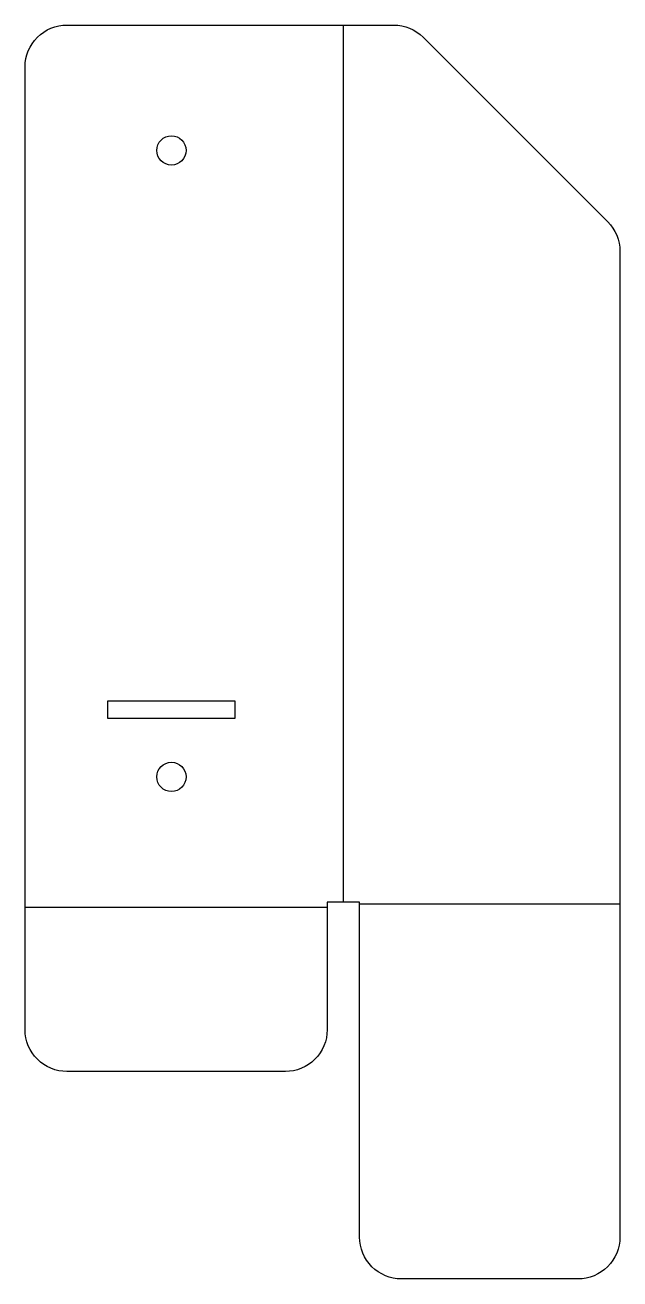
# Model space of a CAD drawing. Extents: x -31 to 40, y -98 to 52.
import ezdxf

# ---------------------------------------------------------------- set-up
doc = ezdxf.new("R2010")
doc.units = 0

msp = doc.modelspace()

# ---------------------------------------------------------------- linework, layer by layer
at = {"layer": '1'}
msp.add_lwpolyline([(-31.14, 47.5, -0.414214), (-26.14, 52.5), (12.93, 52.5, -0.198912), (16.46, 51.04), (38.54, 28.96, -0.198912), (40, 25.43), (40, -92.59, -0.414214), (35, -97.59), (13.87, -97.59, -0.414214), (8.87, -92.59), (8.87, -52.5), (4.99, -52.5), (4.99, -67.76, -0.414214), (-0.01, -72.76), (-26.14, -72.76, -0.414214), (-31.14, -67.76)], format="xyb", close=True, dxfattribs=at)
msp.add_lwpolyline([(-21.24, -28.4), (-6.04, -28.4), (-6.04, -30.5), (-21.24, -30.5)], close=True, dxfattribs=at)
for centre in [(-13.64, 37.5), (-13.64, -37.5)]:
    msp.add_circle(centre, 1.75, dxfattribs=at)
at = {"layer": '2'}
for p, q in [((6.93, -52.5), (6.93, 52.5)), ((4.99, -53.15), (-31.14, -53.15)), ((40, -52.72), (8.87, -52.72))]:
    msp.add_line(p, q, dxfattribs=at)

doc.saveas('drawing.dxf')
